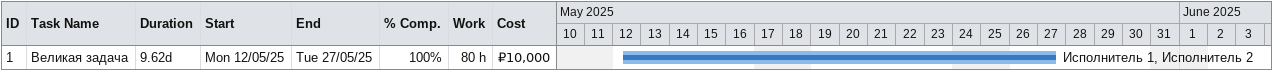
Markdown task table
| ID | Task | Duration | Start | Finish | Resources | % complete | Work (h) | Cost (₽) |
|---|---|---|---|---|---|---|---|---|
| 1 | Великая задача | 9.62d | 2025-05-12 | 2025-05-27 | Исполнитель 1, Исполнитель 2 | 100 | 80 | 10000 |
